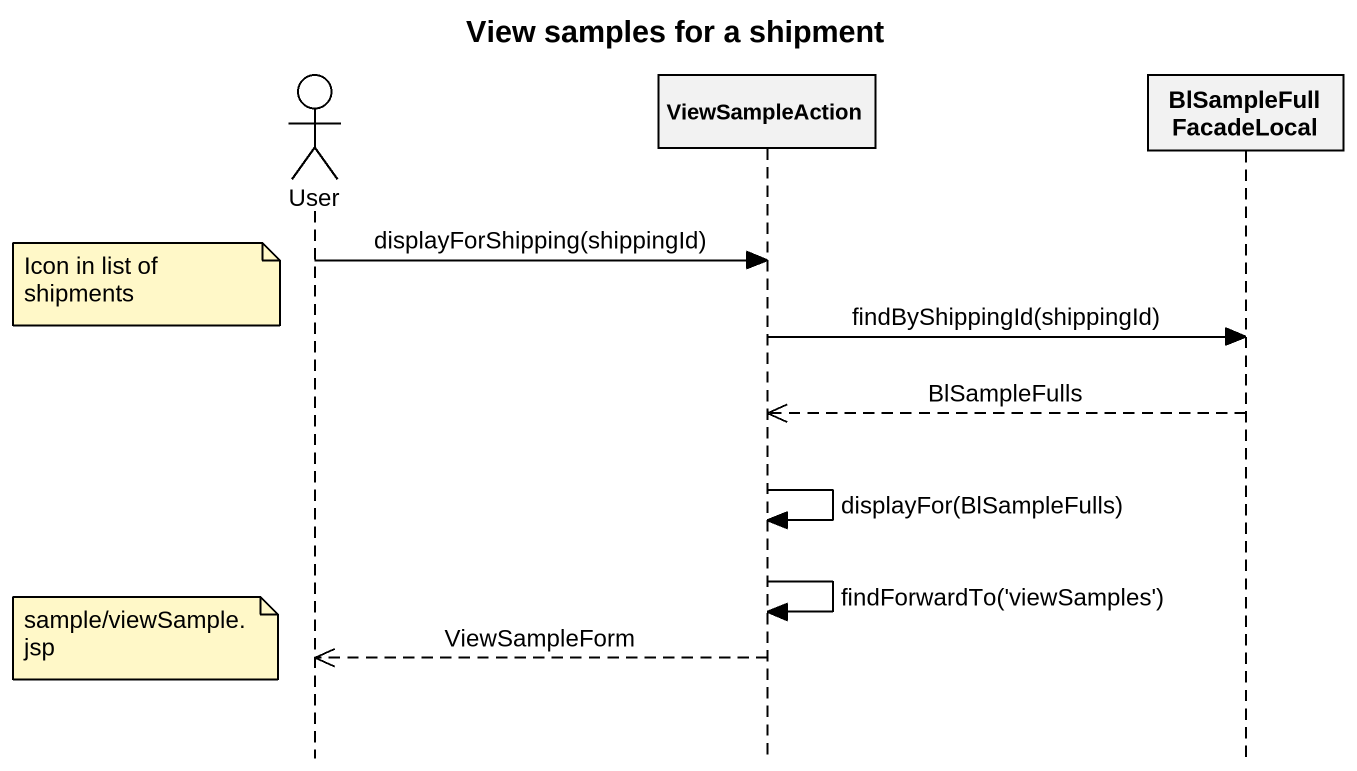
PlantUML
@startuml
title View samples for a shipment
hide footbox
actor User
participant ViewSampleAction
participant BlSampleFullFacadeLocal

User -> ViewSampleAction : displayForShipping(shippingId)
note left of User : Icon in list of shipments
ViewSampleAction -> BlSampleFullFacadeLocal : findByShippingId(shippingId)
BlSampleFullFacadeLocal -->> ViewSampleAction : BlSampleFulls
ViewSampleAction -> ViewSampleAction : displayFor(BlSampleFulls)
ViewSampleAction -> ViewSampleAction : findForwardTo('viewSamples')
note left of User : sample/viewSample.jsp
ViewSampleAction -->> User : ViewSampleForm
@enduml
